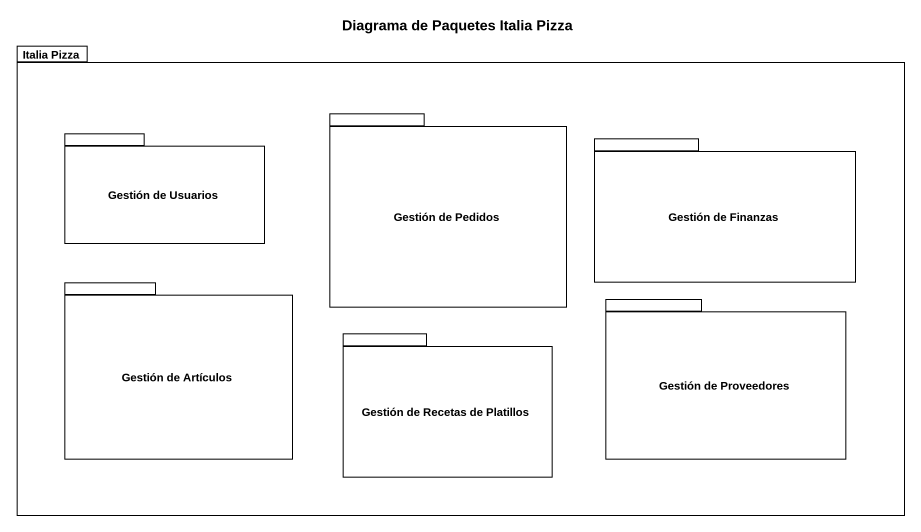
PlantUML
@startuml
title Diagrama de Paquetes Italia Pizza
package "Italia Pizza" as Italia_Pizza {
  package "Gestión de Pedidos" as Gestión_de_Pedidos {
  }
  package "Gestión de Usuarios" as Gestión_de_Usuarios {
  }
  package "Gestión de Finanzas" as Gestión_de_Finanzas {
  }
  package "Gestión de Artículos" as Gestión_de_Artículos {
  }
  package "Gestión de Proveedores" as Gestión_de_Proveedores {
  }
  package "Gestión de Recetas de Platillos" as Gestión_de_Recetas_de {
  }
}
@enduml
